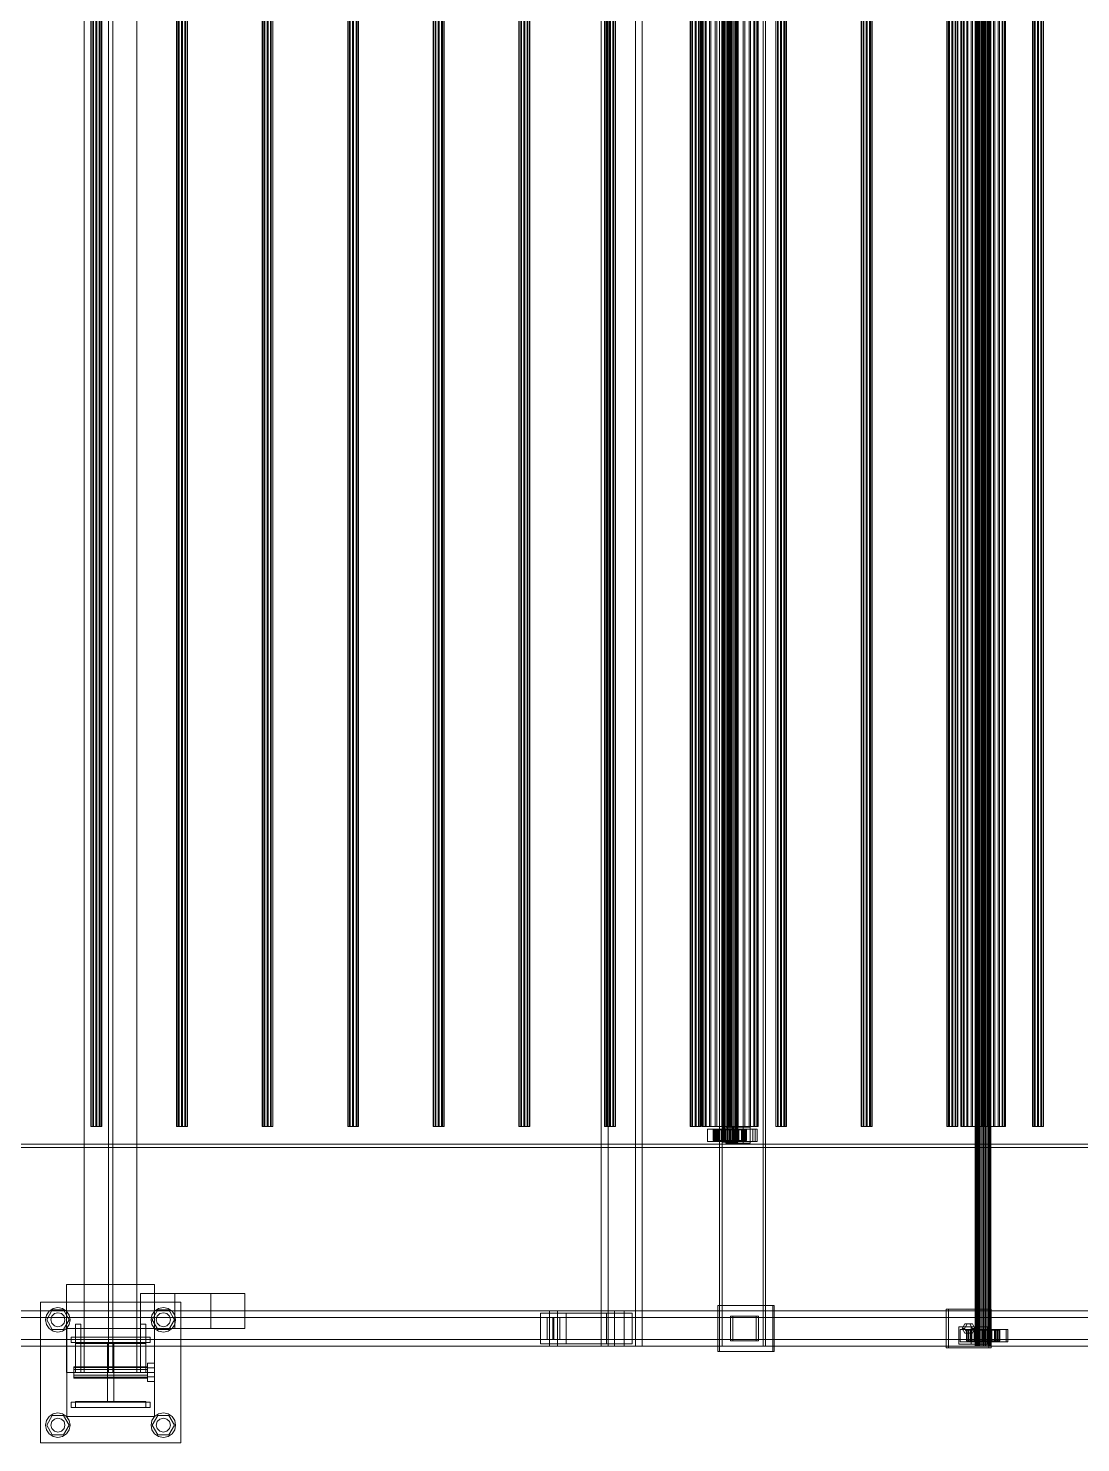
# Model space of a CAD drawing. Header units: millimetres. Extents: x -1970 to 59977, y -50268 to 6837.
# Drawn here: x 32697 to 33896, y -19610 to -18000 of the extents above; entities that cross this region are included whole.
import ezdxf

# ---------------------------------------------------------------- set-up
doc = ezdxf.new("R2010")
doc.units = ezdxf.units.MM
doc.layers.add('superior_C03', color=7, linetype='Continuous', lineweight=0)

msp = doc.modelspace()

# ---------------------------------------------------------------- linework, layer by layer
at = {"layer": 'superior_C03'}
for p, q in [((32761.214, -16470), (32761.214, -19530)), ((32788.714, -16470), (32788.714, -19530)), ((32793.714, -19530), (32793.714, -16470)), ((32821.214, -19530), (32821.214, -16470)), ((33349.662, -16500), (33349.662, -19500)), ((33357.522, -19500), (33357.522, -16500)), ((33388.64, -19500), (33388.64, -16500)), ((33396.5, -16500), (33396.5, -19500)), ((33484.533, -16500), (33484.533, -19500)), ((33487.228, -19500), (33487.228, -16500)), ((33534.036, -19500), (33534.036, -16500)), ((33536.731, -16500), (33536.731, -19500)), ((33775.435, -19500), (33775.435, -16500)), ((33775.659, -19500), (33775.659, -16500)), ((33775.823, -19500), (33775.823, -16500)), ((33776.481, -19500), (33776.481, -16500)), ((33776.798, -19500), (33776.798, -16500)), ((33777.845, -19500), (33777.845, -16500)), ((33778.294, -19500), (33778.294, -16500)), ((33779.657, -19500), (33779.657, -16500)), ((33780.207, -19500), (33780.207, -16500)), ((33781.794, -19500), (33781.794, -16500)), ((33782.408, -19500), (33782.408, -16500)), ((33784.111, -19500), (33784.111, -16500)), ((33784.747, -19500), (33784.747, -16500)), ((33786.45, -19500), (33786.45, -16500)), ((33787.064, -19500), (33787.064, -16500)), ((33788.651, -19500), (33788.651, -16500)), ((33789.201, -19500), (33789.201, -16500)), ((33790.565, -19500), (33790.565, -16500)), ((33791.014, -19500), (33791.014, -16500)), ((33792.06, -19500), (33792.06, -16500)), ((33792.377, -19500), (33792.377, -16500)), ((33793.035, -19500), (33793.035, -16500)), ((33793.199, -16500), (33793.199, -19500)), ((33793.423, -19500), (33793.423, -16500)), ((33487.265, -19268), (33487.265, -16732)), ((33487.489, -19268), (33487.489, -16732)), ((33487.653, -19268), (33487.653, -16732)), ((33488.311, -19268), (33488.311, -16732)), ((33488.628, -19268), (33488.628, -16732)), ((33489.674, -19268), (33489.674, -16732)), ((33490.124, -19268), (33490.124, -16732)), ((33491.487, -19268), (33491.487, -16732)), ((33492.037, -19268), (33492.037, -16732)), ((33493.624, -19268), (33493.624, -16732)), ((33494.238, -19268), (33494.238, -16732)), ((33495.941, -19268), (33495.941, -16732)), ((33496.577, -19268), (33496.577, -16732)), ((33498.28, -19268), (33498.28, -16732)), ((33498.894, -19268), (33498.894, -16732)), ((33500.481, -19268), (33500.481, -16732)), ((33501.031, -19268), (33501.031, -16732)), ((33502.394, -19268), (33502.394, -16732)), ((33502.844, -19268), (33502.844, -16732)), ((33503.89, -19268), (33503.89, -16732)), ((33504.207, -19268), (33504.207, -16732)), ((33504.865, -19268), (33504.865, -16732)), ((33505.029, -16732), (33505.029, -19268)), ((33505.253, -19268), (33505.253, -16732)), ((32768.758, -16750), (32768.758, -19250)), ((32769.102, -16750), (32769.102, -19250)), ((32770.778, -16750), (32770.778, -19250)), ((32771.677, -16750), (32771.677, -19250)), ((32774.39, -16750), (32774.39, -19250)), ((32775.502, -16750), (32775.502, -19250)), ((32778.214, -16750), (32778.214, -19250)), ((32779.114, -16750), (32779.114, -19250)), ((32780.79, -16750), (32780.79, -19250)), ((32781.134, -19250), (32781.134, -16750)), ((32866.204, -16750), (32866.204, -19250)), ((32866.547, -16750), (32866.547, -19250)), ((32868.224, -16750), (32868.224, -19250)), ((32869.123, -16750), (32869.123, -19250)), ((32871.836, -16750), (32871.836, -19250)), ((32872.947, -16750), (32872.947, -19250)), ((32875.66, -16750), (32875.66, -19250)), ((32876.559, -16750), (32876.559, -19250)), ((32878.236, -16750), (32878.236, -19250)), ((32878.579, -19250), (32878.579, -16750)), ((32963.649, -16750), (32963.649, -19250)), ((32963.993, -16750), (32963.993, -19250)), ((32965.669, -16750), (32965.669, -19250)), ((32966.569, -16750), (32966.569, -19250)), ((32969.281, -16750), (32969.281, -19250)), ((32970.393, -16750), (32970.393, -19250)), ((32973.105, -16750), (32973.105, -19250)), ((32974.005, -16750), (32974.005, -19250)), ((32975.681, -16750), (32975.681, -19250)), ((32976.025, -19250), (32976.025, -16750)), ((33061.095, -16750), (33061.095, -19250)), ((33061.438, -16750), (33061.438, -19250)), ((33063.115, -16750), (33063.115, -19250)), ((33064.014, -16750), (33064.014, -19250)), ((33066.727, -16750), (33066.727, -19250)), ((33067.839, -16750), (33067.839, -19250)), ((33070.551, -16750), (33070.551, -19250)), ((33071.451, -16750), (33071.451, -19250)), ((33073.127, -16750), (33073.127, -19250)), ((33073.471, -19250), (33073.471, -16750)), ((33158.541, -16750), (33158.541, -19250)), ((33158.884, -16750), (33158.884, -19250)), ((33160.561, -16750), (33160.561, -19250)), ((33161.46, -16750), (33161.46, -19250)), ((33164.173, -16750), (33164.173, -19250)), ((33165.284, -16750), (33165.284, -19250)), ((33167.997, -16750), (33167.997, -19250)), ((33168.896, -16750), (33168.896, -19250)), ((33170.573, -16750), (33170.573, -19250)), ((33170.916, -19250), (33170.916, -16750)), ((33255.986, -16750), (33255.986, -19250)), ((33256.33, -16750), (33256.33, -19250)), ((33258.006, -16750), (33258.006, -19250)), ((33258.906, -16750), (33258.906, -19250)), ((33261.618, -16750), (33261.618, -19250)), ((33262.73, -16750), (33262.73, -19250)), ((33265.442, -16750), (33265.442, -19250)), ((33266.342, -16750), (33266.342, -19250)), ((33268.018, -16750), (33268.018, -19250)), ((33268.362, -19250), (33268.362, -16750)), ((33353.432, -16750), (33353.432, -19250)), ((33353.775, -16750), (33353.775, -19250)), ((33355.452, -16750), (33355.452, -19250)), ((33356.351, -16750), (33356.351, -19250)), ((33359.064, -16750), (33359.064, -19250)), ((33360.176, -16750), (33360.176, -19250)), ((33362.888, -16750), (33362.888, -19250)), ((33363.788, -16750), (33363.788, -19250)), ((33365.464, -16750), (33365.464, -19250)), ((33365.807, -19250), (33365.807, -16750)), ((33450.878, -16750), (33450.878, -19250)), ((33451.221, -16750), (33451.221, -19250)), ((33452.898, -16750), (33452.898, -19250)), ((33453.797, -16750), (33453.797, -19250)), ((33456.509, -16750), (33456.509, -19250)), ((33457.621, -16750), (33457.621, -19250)), ((33460.334, -16750), (33460.334, -19250)), ((33461.233, -16750), (33461.233, -19250)), ((33462.91, -16750), (33462.91, -19250)), ((33463.253, -19250), (33463.253, -16750)), ((33464.279, -19250), (33464.279, -16750)), ((33465.076, -19250), (33465.076, -16750)), ((33465.661, -19250), (33465.661, -16750)), ((33467.999, -19250), (33467.999, -16750)), ((33469.128, -19250), (33469.128, -16750)), ((33472.847, -19250), (33472.847, -16750)), ((33474.444, -19250), (33474.444, -16750)), ((33479.291, -19250), (33479.291, -16750)), ((33481.247, -19250), (33481.247, -16750)), ((33486.891, -19250), (33486.891, -16750)), ((33489.073, -19250), (33489.073, -16750)), ((33495.13, -19250), (33495.13, -16750)), ((33497.388, -19250), (33497.388, -16750)), ((33503.445, -19250), (33503.445, -16750)), ((33505.627, -19250), (33505.627, -16750)), ((33511.271, -19250), (33511.271, -16750)), ((33513.227, -19250), (33513.227, -16750)), ((33518.074, -19250), (33518.074, -16750)), ((33519.671, -19250), (33519.671, -16750)), ((33523.39, -19250), (33523.39, -16750)), ((33524.519, -19250), (33524.519, -16750)), ((33526.857, -19250), (33526.857, -16750)), ((33527.442, -16750), (33527.442, -19250)), ((33528.239, -19250), (33528.239, -16750)), ((33548.323, -16750), (33548.323, -19250)), ((33548.667, -16750), (33548.667, -19250)), ((33550.343, -16750), (33550.343, -19250)), ((33551.243, -16750), (33551.243, -19250)), ((33553.955, -16750), (33553.955, -19250)), ((33555.067, -16750), (33555.067, -19250)), ((33557.779, -16750), (33557.779, -19250)), ((33558.679, -16750), (33558.679, -19250)), ((33560.355, -16750), (33560.355, -19250)), ((33560.699, -19250), (33560.699, -16750)), ((33645.769, -16750), (33645.769, -19250)), ((33646.112, -16750), (33646.112, -19250)), ((33647.789, -16750), (33647.789, -19250)), ((33648.688, -16750), (33648.688, -19250)), ((33651.401, -16750), (33651.401, -19250)), ((33652.513, -16750), (33652.513, -19250)), ((33655.225, -16750), (33655.225, -19250)), ((33656.124, -16750), (33656.124, -19250)), ((33657.801, -16750), (33657.801, -19250)), ((33658.144, -19250), (33658.144, -16750)), ((33743.214, -16750), (33743.214, -19250)), ((33743.558, -16750), (33743.558, -19250)), ((33745.234, -16750), (33745.234, -19250)), ((33746.134, -16750), (33746.134, -19250)), ((33748.846, -16750), (33748.846, -19250)), ((33749.958, -16750), (33749.958, -19250)), ((33752.671, -16750), (33752.671, -19250)), ((33753.57, -16750), (33753.57, -19250)), ((33755.247, -16750), (33755.247, -19250)), ((33755.59, -19250), (33755.59, -16750)), ((33759.045, -19250), (33759.045, -16750)), ((33759.678, -19250), (33759.678, -16750)), ((33760.142, -19250), (33760.142, -16750)), ((33761.998, -19250), (33761.998, -16750)), ((33762.894, -19250), (33762.894, -16750)), ((33765.846, -19250), (33765.846, -16750)), ((33767.113, -19250), (33767.113, -16750)), ((33770.961, -19250), (33770.961, -16750)), ((33772.513, -19250), (33772.513, -16750)), ((33776.993, -19250), (33776.993, -16750)), ((33778.725, -19250), (33778.725, -16750)), ((33783.533, -19250), (33783.533, -16750)), ((33785.325, -19250), (33785.325, -16750)), ((33790.133, -19250), (33790.133, -16750)), ((33791.865, -19250), (33791.865, -16750)), ((33796.345, -19250), (33796.345, -16750)), ((33797.897, -19250), (33797.897, -16750)), ((33801.745, -19250), (33801.745, -16750)), ((33803.012, -19250), (33803.012, -16750)), ((33805.964, -19250), (33805.964, -16750)), ((33806.861, -19250), (33806.861, -16750)), ((33808.716, -19250), (33808.716, -16750)), ((33809.18, -16750), (33809.18, -19250)), ((33809.813, -19250), (33809.813, -16750)), ((33840.66, -16750), (33840.66, -19250)), ((33841.004, -16750), (33841.004, -19250)), ((33842.68, -16750), (33842.68, -19250)), ((33843.58, -16750), (33843.58, -19250)), ((33846.292, -16750), (33846.292, -19250)), ((33847.404, -16750), (33847.404, -19250)), ((33850.116, -16750), (33850.116, -19250)), ((33851.016, -16750), (33851.016, -19250)), ((33852.692, -16750), (33852.692, -19250)), ((33853.036, -19250), (33853.036, -16750)), ((32769.102, -19250), (32768.758, -19250)), ((32768.758, -19250), (32770.778, -19250)), ((32771.677, -19250), (32769.102, -19250)), ((32770.778, -19250), (32774.39, -19250)), ((32775.502, -19250), (32771.677, -19250)), ((32774.39, -19250), (32778.214, -19250)), ((32779.114, -19250), (32775.502, -19250)), ((32778.214, -19250), (32780.79, -19250)), ((32781.134, -19250), (32779.114, -19250)), ((32780.79, -19250), (32781.134, -19250)), ((32866.547, -19250), (32866.204, -19250)), ((32866.204, -19250), (32868.224, -19250)), ((32869.123, -19250), (32866.547, -19250)), ((32868.224, -19250), (32871.836, -19250)), ((32872.947, -19250), (32869.123, -19250)), ((32871.836, -19250), (32875.66, -19250)), ((32876.559, -19250), (32872.947, -19250)), ((32875.66, -19250), (32878.236, -19250)), ((32878.579, -19250), (32876.559, -19250)), ((32878.236, -19250), (32878.579, -19250)), ((32963.993, -19250), (32963.649, -19250)), ((32963.649, -19250), (32965.669, -19250)), ((32966.569, -19250), (32963.993, -19250)), ((32965.669, -19250), (32969.281, -19250)), ((32970.393, -19250), (32966.569, -19250)), ((32969.281, -19250), (32973.105, -19250)), ((32974.005, -19250), (32970.393, -19250)), ((32973.105, -19250), (32975.681, -19250)), ((32976.025, -19250), (32974.005, -19250)), ((32975.681, -19250), (32976.025, -19250)), ((33061.438, -19250), (33061.095, -19250)), ((33061.095, -19250), (33063.115, -19250)), ((33064.014, -19250), (33061.438, -19250)), ((33063.115, -19250), (33066.727, -19250)), ((33067.839, -19250), (33064.014, -19250)), ((33066.727, -19250), (33070.551, -19250)), ((33071.451, -19250), (33067.839, -19250)), ((33070.551, -19250), (33073.127, -19250)), ((33073.471, -19250), (33071.451, -19250)), ((33073.127, -19250), (33073.471, -19250)), ((33158.884, -19250), (33158.541, -19250)), ((33158.541, -19250), (33160.561, -19250)), ((33161.46, -19250), (33158.884, -19250)), ((33160.561, -19250), (33164.173, -19250)), ((33165.284, -19250), (33161.46, -19250)), ((33164.173, -19250), (33167.997, -19250)), ((33168.896, -19250), (33165.284, -19250)), ((33167.997, -19250), (33170.573, -19250)), ((33170.916, -19250), (33168.896, -19250)), ((33170.573, -19250), (33170.916, -19250)), ((33256.33, -19250), (33255.986, -19250)), ((33255.986, -19250), (33258.006, -19250)), ((33258.906, -19250), (33256.33, -19250)), ((33258.006, -19250), (33261.618, -19250)), ((33262.73, -19250), (33258.906, -19250)), ((33261.618, -19250), (33265.442, -19250)), ((33266.342, -19250), (33262.73, -19250)), ((33265.442, -19250), (33268.018, -19250)), ((33268.362, -19250), (33266.342, -19250)), ((33268.018, -19250), (33268.362, -19250)), ((33353.775, -19250), (33353.432, -19250)), ((33353.432, -19250), (33355.452, -19250)), ((33356.351, -19250), (33353.775, -19250)), ((33355.452, -19250), (33359.064, -19250)), ((33360.176, -19250), (33356.351, -19250)), ((33359.064, -19250), (33362.888, -19250)), ((33363.788, -19250), (33360.176, -19250)), ((33362.888, -19250), (33365.464, -19250)), ((33365.807, -19250), (33363.788, -19250)), ((33365.464, -19250), (33365.807, -19250)), ((33451.221, -19250), (33450.878, -19250)), ((33450.878, -19250), (33452.898, -19250)), ((33453.797, -19250), (33451.221, -19250)), ((33452.898, -19250), (33456.509, -19250)), ((33457.621, -19250), (33453.797, -19250)), ((33456.509, -19250), (33460.334, -19250)), ((33461.233, -19250), (33457.621, -19250)), ((33460.334, -19250), (33462.91, -19250)), ((33463.253, -19250), (33461.233, -19250)), ((33462.91, -19250), (33463.253, -19250)), ((33465.076, -19250), (33464.279, -19250)), ((33464.279, -19250), (33465.661, -19250)), ((33467.999, -19250), (33465.076, -19250)), ((33465.661, -19250), (33469.128, -19250)), ((33472.847, -19250), (33467.999, -19250)), ((33469.128, -19250), (33474.444, -19250)), ((33480.375, -19253), (33470.63, -19253)), ((33470.63, -19253), (33470.63, -19267)), ((33481.41, -19253), (33470.63, -19253)), ((33479.291, -19250), (33472.847, -19250)), ((33474.444, -19250), (33481.247, -19250)), ((33478.091, -19254), (33477.271, -19254)), ((33477.271, -19254), (33487.265, -19254)), ((33477.271, -19266), (33477.271, -19254)), ((33477.271, -19254), (33477.744, -19254)), ((33477.744, -19254), (33487.489, -19254)), ((33477.744, -19266), (33477.744, -19254)), ((33477.744, -19254), (33479.48, -19254)), ((33524.811, -19253), (33478.037, -19253)), ((33478.037, -19253), (33478.037, -19267)), ((33480.283, -19253), (33478.037, -19253)), ((33480.15, -19254), (33478.091, -19254)), ((33478.091, -19254), (33487.653, -19254)), ((33478.091, -19266), (33478.091, -19254)), ((33486.891, -19250), (33479.291, -19250)), ((33479.48, -19254), (33488.311, -19254)), ((33479.48, -19266), (33479.48, -19254)), ((33479.48, -19254), (33482.358, -19254)), ((33483.306, -19254), (33480.15, -19254)), ((33480.15, -19254), (33488.628, -19254)), ((33480.15, -19266), (33480.15, -19254)), ((33480.283, -19267), (33480.283, -19253)), ((33480.283, -19253), (33527.057, -19253)), ((33480.375, -19267), (33480.375, -19253)), ((33480.375, -19253), (33491.154, -19253)), ((33481.247, -19250), (33489.073, -19250)), ((33481.41, -19267), (33481.41, -19253)), ((33481.41, -19253), (33491.154, -19253)), ((33482.358, -19254), (33489.674, -19254)), ((33482.358, -19266), (33482.358, -19254)), ((33482.358, -19254), (33486.184, -19254)), ((33487.345, -19254), (33483.306, -19254)), ((33483.306, -19254), (33490.124, -19254)), ((33483.306, -19266), (33483.306, -19254)), ((33486.184, -19254), (33491.487, -19254)), ((33486.184, -19266), (33486.184, -19254)), ((33486.184, -19254), (33490.697, -19254)), ((33495.13, -19250), (33486.891, -19250)), ((33487.265, -19254), (33487.653, -19254)), ((33487.265, -19254), (33487.265, -19266)), ((33487.489, -19254), (33487.265, -19254)), ((33491.992, -19254), (33487.345, -19254)), ((33487.345, -19254), (33492.037, -19254)), ((33487.345, -19266), (33487.345, -19254)), ((33487.489, -19254), (33487.489, -19266)), ((33488.311, -19254), (33487.489, -19254)), ((33487.653, -19254), (33488.628, -19254)), ((33487.653, -19254), (33487.653, -19266)), ((33488.311, -19254), (33488.311, -19266)), ((33489.674, -19254), (33488.311, -19254)), ((33488.628, -19254), (33490.124, -19254)), ((33488.628, -19254), (33488.628, -19266)), ((33489.073, -19250), (33497.388, -19250)), ((33489.674, -19254), (33489.674, -19266)), ((33491.487, -19254), (33489.674, -19254)), ((33490.124, -19254), (33492.037, -19254)), ((33490.124, -19254), (33490.124, -19266)), ((33490.697, -19254), (33493.624, -19254)), ((33490.697, -19266), (33490.697, -19254)), ((33490.697, -19254), (33495.589, -19254)), ((33491.154, -19253), (33491.154, -19267)), ((33491.487, -19254), (33491.487, -19266)), ((33493.624, -19254), (33491.487, -19254)), ((33511.169, -19251), (33491.68, -19251)), ((33491.68, -19251), (33491.68, -19269)), ((33499.764, -19251), (33491.68, -19251)), ((33496.929, -19254), (33491.992, -19254)), ((33491.992, -19254), (33494.238, -19254)), ((33491.992, -19266), (33491.992, -19254)), ((33492.037, -19254), (33494.238, -19254)), ((33492.037, -19254), (33492.037, -19266)), ((33493.624, -19254), (33493.624, -19266)), ((33495.941, -19254), (33493.624, -19254)), ((33494.238, -19254), (33496.577, -19254)), ((33494.238, -19254), (33494.238, -19266)), ((33503.445, -19250), (33495.13, -19250)), ((33495.589, -19254), (33495.941, -19254)), ((33495.589, -19266), (33495.589, -19254)), ((33495.589, -19254), (33500.526, -19254)), ((33495.941, -19254), (33495.941, -19266)), ((33498.28, -19254), (33495.941, -19254)), ((33496.929, -19254), (33496.577, -19254)), ((33496.577, -19254), (33498.894, -19254)), ((33496.577, -19254), (33496.577, -19266)), ((33501.821, -19254), (33496.929, -19254)), ((33496.929, -19266), (33496.929, -19254)), ((33497.388, -19250), (33505.627, -19250)), ((33500.526, -19254), (33498.28, -19254)), ((33498.28, -19254), (33498.28, -19266)), ((33500.481, -19254), (33498.28, -19254)), ((33501.821, -19254), (33498.894, -19254)), ((33498.894, -19254), (33501.031, -19254)), ((33498.894, -19254), (33498.894, -19266)), ((33499.764, -19269), (33499.764, -19251)), ((33499.764, -19251), (33519.254, -19251)), ((33505.172, -19254), (33500.481, -19254)), ((33500.481, -19254), (33500.481, -19266)), ((33502.394, -19254), (33500.481, -19254)), ((33500.526, -19266), (33500.526, -19254)), ((33500.526, -19254), (33505.172, -19254)), ((33506.334, -19254), (33501.031, -19254)), ((33501.031, -19254), (33502.844, -19254)), ((33501.031, -19254), (33501.031, -19266)), ((33511.557, -19253), (33501.813, -19253)), ((33501.813, -19253), (33501.813, -19267)), ((33512.592, -19253), (33501.813, -19253)), ((33506.334, -19254), (33501.821, -19254)), ((33501.821, -19266), (33501.821, -19254)), ((33509.212, -19254), (33502.394, -19254)), ((33502.394, -19254), (33502.394, -19266)), ((33503.89, -19254), (33502.394, -19254)), ((33510.16, -19254), (33502.844, -19254)), ((33502.844, -19254), (33504.207, -19254)), ((33502.844, -19254), (33502.844, -19266)), ((33511.271, -19250), (33503.445, -19250)), ((33512.368, -19254), (33503.89, -19254)), ((33503.89, -19254), (33503.89, -19266)), ((33504.865, -19254), (33503.89, -19254)), ((33513.038, -19254), (33504.207, -19254)), ((33504.207, -19254), (33505.029, -19254)), ((33504.207, -19254), (33504.207, -19266)), ((33514.427, -19254), (33504.865, -19254)), ((33504.865, -19254), (33504.865, -19266)), ((33505.253, -19254), (33504.865, -19254)), ((33505.029, -19254), (33514.774, -19254)), ((33505.029, -19266), (33505.029, -19254)), ((33505.029, -19254), (33505.253, -19254)), ((33505.172, -19266), (33505.172, -19254)), ((33505.172, -19254), (33509.212, -19254)), ((33515.247, -19254), (33505.253, -19254)), ((33505.253, -19254), (33505.253, -19266)), ((33505.627, -19250), (33513.227, -19250)), ((33510.16, -19254), (33506.334, -19254)), ((33506.334, -19266), (33506.334, -19254)), ((33509.212, -19266), (33509.212, -19254)), ((33509.212, -19254), (33512.368, -19254)), ((33513.038, -19254), (33510.16, -19254)), ((33510.16, -19266), (33510.16, -19254)), ((33511.169, -19269), (33511.169, -19251)), ((33511.169, -19251), (33519.254, -19251)), ((33518.074, -19250), (33511.271, -19250)), ((33511.557, -19267), (33511.557, -19253)), ((33511.557, -19253), (33522.337, -19253)), ((33512.368, -19266), (33512.368, -19254)), ((33512.368, -19254), (33514.427, -19254)), ((33512.592, -19267), (33512.592, -19253)), ((33512.592, -19253), (33522.337, -19253)), ((33514.774, -19254), (33513.038, -19254)), ((33513.038, -19266), (33513.038, -19254)), ((33513.227, -19250), (33519.671, -19250)), ((33514.427, -19266), (33514.427, -19254)), ((33514.427, -19254), (33515.247, -19254)), ((33514.774, -19254), (33514.774, -19266)), ((33515.247, -19254), (33514.774, -19254)), ((33515.247, -19266), (33515.247, -19254)), ((33523.39, -19250), (33518.074, -19250)), ((33519.254, -19251), (33519.254, -19269)), ((33519.671, -19250), (33524.519, -19250)), ((33522.337, -19253), (33522.337, -19267)), ((33526.857, -19250), (33523.39, -19250)), ((33524.519, -19250), (33527.442, -19250)), ((33524.811, -19267), (33524.811, -19253)), ((33524.811, -19253), (33527.057, -19253)), ((33528.239, -19250), (33526.857, -19250)), ((33527.057, -19253), (33527.057, -19267)), ((33527.442, -19250), (33528.239, -19250)), ((33548.667, -19250), (33548.323, -19250)), ((33548.323, -19250), (33550.343, -19250)), ((33551.243, -19250), (33548.667, -19250)), ((33550.343, -19250), (33553.955, -19250)), ((33555.067, -19250), (33551.243, -19250)), ((33553.955, -19250), (33557.779, -19250)), ((33558.679, -19250), (33555.067, -19250)), ((33557.779, -19250), (33560.355, -19250)), ((33560.699, -19250), (33558.679, -19250)), ((33560.355, -19250), (33560.699, -19250)), ((33646.112, -19250), (33645.769, -19250)), ((33645.769, -19250), (33647.789, -19250)), ((33648.688, -19250), (33646.112, -19250)), ((33647.789, -19250), (33651.401, -19250)), ((33652.513, -19250), (33648.688, -19250)), ((33651.401, -19250), (33655.225, -19250)), ((33656.124, -19250), (33652.513, -19250)), ((33655.225, -19250), (33657.801, -19250)), ((33658.144, -19250), (33656.124, -19250)), ((33657.801, -19250), (33658.144, -19250)), ((33743.558, -19250), (33743.214, -19250)), ((33743.214, -19250), (33745.234, -19250)), ((33746.134, -19250), (33743.558, -19250)), ((33745.234, -19250), (33748.846, -19250)), ((33749.958, -19250), (33746.134, -19250)), ((33748.846, -19250), (33752.671, -19250)), ((33753.57, -19250), (33749.958, -19250)), ((33752.671, -19250), (33755.247, -19250)), ((33755.59, -19250), (33753.57, -19250)), ((33755.247, -19250), (33755.59, -19250)), ((33759.678, -19250), (33759.045, -19250)), ((33759.045, -19250), (33760.142, -19250)), ((33761.998, -19250), (33759.678, -19250)), ((33760.142, -19250), (33762.894, -19250)), ((33765.846, -19250), (33761.998, -19250)), ((33762.894, -19250), (33767.113, -19250)), ((33770.961, -19250), (33765.846, -19250)), ((33767.113, -19250), (33772.513, -19250)), ((33776.993, -19250), (33770.961, -19250)), ((33772.513, -19250), (33778.725, -19250)), ((33783.533, -19250), (33776.993, -19250)), ((33778.725, -19250), (33785.325, -19250)), ((33790.133, -19250), (33783.533, -19250)), ((33785.325, -19250), (33791.865, -19250)), ((33796.345, -19250), (33790.133, -19250)), ((33791.865, -19250), (33797.897, -19250)), ((33801.745, -19250), (33796.345, -19250)), ((33797.897, -19250), (33803.012, -19250)), ((33805.964, -19250), (33801.745, -19250)), ((33803.012, -19250), (33806.861, -19250)), ((33808.716, -19250), (33805.964, -19250)), ((33806.861, -19250), (33809.18, -19250)), ((33809.813, -19250), (33808.716, -19250)), ((33809.18, -19250), (33809.813, -19250)), ((33841.004, -19250), (33840.66, -19250)), ((33840.66, -19250), (33842.68, -19250)), ((33843.58, -19250), (33841.004, -19250)), ((33842.68, -19250), (33846.292, -19250)), ((33847.404, -19250), (33843.58, -19250)), ((33846.292, -19250), (33850.116, -19250)), ((33851.016, -19250), (33847.404, -19250)), ((33850.116, -19250), (33852.692, -19250)), ((33853.036, -19250), (33851.016, -19250)), ((33852.692, -19250), (33853.036, -19250)), ((38691.362, -19270), (27582.557, -19270)), ((27583.456, -19270), (38692.26, -19270)), ((27611.752, -19270), (38720.557, -19270)), ((33470.63, -19267), (33480.375, -19267)), ((33470.63, -19267), (33481.41, -19267)), ((33487.265, -19266), (33477.271, -19266)), ((33477.271, -19266), (33478.091, -19266)), ((33477.744, -19266), (33477.271, -19266)), ((33487.489, -19266), (33477.744, -19266)), ((33479.48, -19266), (33477.744, -19266)), ((33478.037, -19267), (33524.811, -19267)), ((33478.037, -19267), (33480.283, -19267)), ((33487.653, -19266), (33478.091, -19266)), ((33478.091, -19266), (33480.15, -19266)), ((33488.311, -19266), (33479.48, -19266)), ((33482.358, -19266), (33479.48, -19266)), ((33488.628, -19266), (33480.15, -19266)), ((33480.15, -19266), (33483.306, -19266)), ((33527.057, -19267), (33480.283, -19267)), ((33491.154, -19267), (33480.375, -19267)), ((33491.154, -19267), (33481.41, -19267)), ((33489.674, -19266), (33482.358, -19266)), ((33486.184, -19266), (33482.358, -19266)), ((33490.124, -19266), (33483.306, -19266)), ((33483.306, -19266), (33487.345, -19266)), ((33491.487, -19266), (33486.184, -19266)), ((33490.697, -19266), (33486.184, -19266)), ((33487.653, -19266), (33487.265, -19266)), ((33487.265, -19266), (33487.489, -19266)), ((33487.489, -19268), (33487.265, -19268)), ((33487.265, -19268), (33487.653, -19268)), ((33492.037, -19266), (33487.345, -19266)), ((33487.345, -19266), (33491.992, -19266)), ((33487.489, -19266), (33488.311, -19266)), ((33488.311, -19268), (33487.489, -19268)), ((33488.628, -19266), (33487.653, -19266)), ((33487.653, -19268), (33488.628, -19268)), ((33488.311, -19266), (33489.674, -19266)), ((33489.674, -19268), (33488.311, -19268)), ((33490.124, -19266), (33488.628, -19266)), ((33488.628, -19268), (33490.124, -19268)), ((33489.674, -19266), (33491.487, -19266)), ((33491.487, -19268), (33489.674, -19268)), ((33492.037, -19266), (33490.124, -19266)), ((33490.124, -19268), (33492.037, -19268)), ((33493.624, -19266), (33490.697, -19266)), ((33495.589, -19266), (33490.697, -19266)), ((33491.487, -19266), (33493.624, -19266)), ((33493.624, -19268), (33491.487, -19268)), ((33491.68, -19269), (33511.169, -19269)), ((33499.764, -19269), (33491.68, -19269)), ((33494.238, -19266), (33491.992, -19266)), ((33491.992, -19266), (33496.929, -19266)), ((33494.238, -19266), (33492.037, -19266)), ((33492.037, -19268), (33494.238, -19268)), ((33493.624, -19266), (33495.941, -19266)), ((33495.941, -19268), (33493.624, -19268)), ((33496.577, -19266), (33494.238, -19266)), ((33494.238, -19268), (33496.577, -19268)), ((33495.941, -19266), (33495.589, -19266)), ((33500.526, -19266), (33495.589, -19266)), ((33495.941, -19266), (33498.28, -19266)), ((33498.28, -19268), (33495.941, -19268)), ((33498.894, -19266), (33496.577, -19266)), ((33496.577, -19266), (33496.929, -19266)), ((33496.577, -19268), (33498.894, -19268)), ((33496.929, -19266), (33501.821, -19266)), ((33498.28, -19266), (33500.526, -19266)), ((33498.28, -19266), (33500.481, -19266)), ((33500.481, -19268), (33498.28, -19268)), ((33501.031, -19266), (33498.894, -19266)), ((33498.894, -19266), (33501.821, -19266)), ((33498.894, -19268), (33501.031, -19268)), ((33519.254, -19269), (33499.764, -19269)), ((33500.481, -19266), (33505.172, -19266)), ((33500.481, -19266), (33502.394, -19266)), ((33502.394, -19268), (33500.481, -19268)), ((33505.172, -19266), (33500.526, -19266)), ((33502.844, -19266), (33501.031, -19266)), ((33501.031, -19266), (33506.334, -19266)), ((33501.031, -19268), (33502.844, -19268)), ((33501.813, -19267), (33511.557, -19267)), ((33501.813, -19267), (33512.592, -19267)), ((33501.821, -19266), (33506.334, -19266)), ((33502.394, -19266), (33509.212, -19266)), ((33502.394, -19266), (33503.89, -19266)), ((33503.89, -19268), (33502.394, -19268)), ((33504.207, -19266), (33502.844, -19266)), ((33502.844, -19266), (33510.16, -19266)), ((33502.844, -19268), (33504.207, -19268)), ((33503.89, -19266), (33512.368, -19266)), ((33503.89, -19266), (33504.865, -19266)), ((33504.865, -19268), (33503.89, -19268)), ((33505.029, -19266), (33504.207, -19266)), ((33504.207, -19266), (33513.038, -19266)), ((33504.207, -19268), (33505.029, -19268)), ((33504.865, -19266), (33514.427, -19266)), ((33504.865, -19266), (33505.253, -19266)), ((33505.253, -19268), (33504.865, -19268)), ((33514.774, -19266), (33505.029, -19266)), ((33505.253, -19266), (33505.029, -19266)), ((33505.029, -19268), (33505.253, -19268)), ((33509.212, -19266), (33505.172, -19266)), ((33505.253, -19266), (33515.247, -19266)), ((33506.334, -19266), (33510.16, -19266)), ((33512.368, -19266), (33509.212, -19266)), ((33510.16, -19266), (33513.038, -19266)), ((33519.254, -19269), (33511.169, -19269)), ((33522.337, -19267), (33511.557, -19267)), ((33514.427, -19266), (33512.368, -19266)), ((33522.337, -19267), (33512.592, -19267)), ((33513.038, -19266), (33514.774, -19266)), ((33515.247, -19266), (33514.427, -19266)), ((33514.774, -19266), (33515.247, -19266)), ((33527.057, -19267), (33524.811, -19267)), ((27582.557, -19274), (38691.362, -19274)), ((38720.557, -19274), (27611.752, -19274)), ((32740.99, -19530), (32740.99, -19430)), ((32740.99, -19430), (32840.99, -19430)), ((32840.99, -19430), (32840.99, -19530)), ((32864.112, -19440), (32825.133, -19440)), ((32825.133, -19440), (32825.133, -19480)), ((32905.083, -19440), (32825.133, -19440)), ((32864.112, -19480), (32864.112, -19440)), ((32864.112, -19440), (32944.061, -19440)), ((32905.083, -19480), (32905.083, -19440)), ((32905.083, -19440), (32944.061, -19440)), ((32944.061, -19440), (32944.061, -19480)), ((33290.774, -19460), (32121.426, -19460)), ((32130.409, -19460), (33299.757, -19460)), ((33364.659, -19460), (32195.312, -19460)), ((32206.54, -19460), (33375.888, -19460)), ((32711.214, -19610), (32711.214, -19450)), ((32711.214, -19450), (32871.214, -19450)), ((32717.214, -19470), (32718.28, -19464.642)), ((32718.28, -19464.642), (32721.315, -19460.101)), ((32718.414, -19470), (32724.814, -19458.915)), ((32721.315, -19460.101), (32725.857, -19457.066)), ((32724.286, -19466), (32727.214, -19463.072)), ((32724.814, -19458.915), (32737.614, -19458.915)), ((32725.857, -19457.066), (32731.214, -19456)), ((32727.214, -19463.072), (32731.214, -19462)), ((32731.214, -19456), (32736.572, -19457.066)), ((32731.214, -19462), (32735.214, -19463.072)), ((32735.214, -19463.072), (32738.143, -19466)), ((32736.572, -19457.066), (32741.114, -19460.101)), ((32737.614, -19458.915), (32744.014, -19470)), ((32741.114, -19460.101), (32744.149, -19464.642)), ((32744.149, -19464.642), (32745.214, -19470)), ((32837.214, -19470), (32838.28, -19464.642)), ((32838.28, -19464.642), (32841.315, -19460.101)), ((32838.414, -19470), (32844.814, -19458.915)), ((32841.315, -19460.101), (32845.857, -19457.066)), ((32844.286, -19466), (32847.214, -19463.072)), ((32844.814, -19458.915), (32857.614, -19458.915)), ((32845.857, -19457.066), (32851.214, -19456)), ((32847.214, -19463.072), (32851.214, -19462)), ((32851.214, -19456), (32856.572, -19457.066)), ((32851.214, -19462), (32855.214, -19463.072)), ((32855.214, -19463.072), (32858.143, -19466)), ((32856.572, -19457.066), (32861.114, -19460.101)), ((32857.614, -19458.915), (32864.014, -19470)), ((32861.114, -19460.101), (32864.149, -19464.642)), ((32864.149, -19464.642), (32865.214, -19470)), ((32871.214, -19450), (32871.214, -19610)), ((33309.882, -19462.5), (33280.649, -19462.5)), ((33280.649, -19462.5), (33280.649, -19497.5)), ((33355.657, -19462.5), (33280.649, -19462.5)), ((33290.774, -19460), (33290.774, -19500)), ((33299.757, -19460), (33290.774, -19460)), ((34460.122, -19460), (33290.774, -19460)), ((33299.757, -19500), (33299.757, -19460)), ((33299.757, -19460), (34469.105, -19460)), ((33309.882, -19497.5), (33309.882, -19462.5)), ((33309.882, -19462.5), (33384.891, -19462.5)), ((33355.657, -19497.5), (33355.657, -19462.5)), ((33355.657, -19462.5), (33384.891, -19462.5)), ((33364.659, -19460), (33364.659, -19500)), ((33375.888, -19460), (33364.659, -19460)), ((34534.007, -19460), (33364.659, -19460)), ((33375.888, -19500), (33375.888, -19460)), ((33375.888, -19460), (34545.236, -19460)), ((33384.891, -19462.5), (33384.891, -19497.5)), ((33544.959, -19454), (33482.593, -19454)), ((33482.593, -19454), (33482.593, -19506)), ((33484.39, -19454), (33482.593, -19454)), ((33484.39, -19506), (33484.39, -19454)), ((33484.39, -19454), (33546.755, -19454)), ((33544.959, -19506), (33544.959, -19454)), ((33544.959, -19454), (33546.755, -19454)), ((33546.755, -19454), (33546.755, -19506)), ((33790.959, -19458), (33742.236, -19458)), ((33742.236, -19458), (33742.236, -19502)), ((33744.931, -19458), (33742.236, -19458)), ((33744.931, -19502), (33744.931, -19458)), ((33744.931, -19458), (33793.654, -19458)), ((33790.959, -19502), (33790.959, -19458)), ((33790.959, -19458), (33793.654, -19458)), ((33793.654, -19458), (33793.654, -19502)), ((33288.101, -19467.5), (32193.761, -19467.5)), ((32208.091, -19467.5), (33302.43, -19467.5)), ((32718.28, -19475.358), (32717.214, -19470)), ((32721.315, -19479.899), (32718.28, -19475.358)), ((32724.814, -19481.085), (32718.414, -19470)), ((32725.857, -19482.934), (32721.315, -19479.899)), ((32723.214, -19470), (32724.286, -19466)), ((32724.286, -19474), (32723.214, -19470)), ((32727.214, -19476.928), (32724.286, -19474)), ((32731.214, -19478), (32727.214, -19476.928)), ((32735.214, -19476.928), (32731.214, -19478)), ((32738.143, -19474), (32735.214, -19476.928)), ((32741.114, -19479.899), (32736.572, -19482.934)), ((32744.014, -19470), (32737.614, -19481.085)), ((32738.143, -19466), (32739.214, -19470)), ((32739.214, -19470), (32738.143, -19474)), ((32744.149, -19475.358), (32741.114, -19479.899)), ((32741.214, -19580), (32741.214, -19480)), ((32741.214, -19480), (32841.214, -19480)), ((32745.214, -19470), (32744.149, -19475.358)), ((32751.214, -19530), (32751.214, -19475)), ((32751.214, -19475), (32757.214, -19475)), ((32757.214, -19530), (32757.214, -19475)), ((32825.133, -19480), (32864.112, -19480)), ((32825.133, -19480), (32905.083, -19480)), ((32825.214, -19530), (32825.214, -19475)), ((32825.214, -19475), (32831.214, -19475)), ((32831.214, -19530), (32831.214, -19475)), ((32838.28, -19475.358), (32837.214, -19470)), ((32841.315, -19479.899), (32838.28, -19475.358)), ((32844.814, -19481.085), (32838.414, -19470)), ((32841.214, -19480), (32841.214, -19580)), ((32845.857, -19482.934), (32841.315, -19479.899)), ((32843.214, -19470), (32844.286, -19466)), ((32844.286, -19474), (32843.214, -19470)), ((32847.214, -19476.928), (32844.286, -19474)), ((32851.214, -19478), (32847.214, -19476.928)), ((32855.214, -19476.928), (32851.214, -19478)), ((32858.143, -19474), (32855.214, -19476.928)), ((32861.114, -19479.899), (32856.572, -19482.934)), ((32864.014, -19470), (32857.614, -19481.085)), ((32858.143, -19466), (32859.214, -19470)), ((32859.214, -19470), (32858.143, -19474)), ((32864.149, -19475.358), (32861.114, -19479.899)), ((32944.061, -19480), (32864.112, -19480)), ((32865.214, -19470), (32864.149, -19475.358)), ((32944.061, -19480), (32905.083, -19480)), ((33288.101, -19467.5), (33288.101, -19492.5)), ((33302.43, -19467.5), (33288.101, -19467.5)), ((33295.939, -19467.5), (33294.591, -19467.5)), ((33294.591, -19467.5), (33294.591, -19492.5)), ((33294.591, -19467.5), (34538.948, -19467.5)), ((33295.939, -19492.5), (33295.939, -19467.5)), ((34540.296, -19467.5), (33295.939, -19467.5)), ((33302.43, -19492.5), (33302.43, -19467.5)), ((33526.147, -19466), (33496.913, -19466)), ((33496.913, -19466), (33496.913, -19494)), ((33499.608, -19466), (33496.913, -19466)), ((33499.608, -19494), (33499.608, -19466)), ((33499.608, -19466), (33528.842, -19466)), ((33526.147, -19494), (33526.147, -19466)), ((33526.147, -19466), (33528.842, -19466)), ((33528.842, -19466), (33528.842, -19494)), ((33776.342, -19478), (33756.853, -19478)), ((33756.853, -19478), (33756.853, -19498)), ((33770.867, -19478), (33756.853, -19478)), ((33769.968, -19481), (33758.275, -19481)), ((33758.275, -19481), (33758.275, -19495)), ((33767.707, -19481), (33758.275, -19481)), ((33760.751, -19480), (33763.674, -19474.804)), ((33763.674, -19485.196), (33760.751, -19480)), ((33760.751, -19480), (33763.446, -19480)), ((33766.369, -19474.804), (33763.446, -19480)), ((33763.446, -19480), (33766.369, -19485.196)), ((33763.674, -19474.804), (33769.521, -19474.804)), ((33766.369, -19474.804), (33763.674, -19474.804)), ((33810.884, -19481), (33766.059, -19481)), ((33766.059, -19481), (33766.059, -19495)), ((33767.856, -19481), (33766.059, -19481)), ((33772.216, -19474.804), (33766.369, -19474.804)), ((33767.707, -19495), (33767.707, -19481)), ((33767.707, -19481), (33779.401, -19481)), ((33767.856, -19495), (33767.856, -19481)), ((33767.856, -19481), (33812.681, -19481)), ((33769.521, -19474.804), (33772.444, -19480)), ((33772.216, -19474.804), (33769.521, -19474.804)), ((33772.444, -19480), (33769.521, -19485.196)), ((33769.968, -19495), (33769.968, -19481)), ((33769.968, -19481), (33779.401, -19481)), ((33770.867, -19498), (33770.867, -19478)), ((33770.867, -19478), (33790.356, -19478)), ((33775.139, -19480), (33772.216, -19474.804)), ((33772.216, -19485.196), (33775.139, -19480)), ((33775.139, -19480), (33772.444, -19480)), ((33776.342, -19498), (33776.342, -19478)), ((33776.342, -19478), (33790.356, -19478)), ((33779.401, -19481), (33779.401, -19495)), ((33801.151, -19481), (33789.458, -19481)), ((33789.458, -19481), (33789.458, -19495)), ((33798.89, -19481), (33789.458, -19481)), ((33790.356, -19478), (33790.356, -19498)), ((33798.89, -19495), (33798.89, -19481)), ((33798.89, -19481), (33810.583, -19481)), ((33801.151, -19495), (33801.151, -19481)), ((33801.151, -19481), (33810.583, -19481)), ((33810.583, -19481), (33810.583, -19495)), ((33810.884, -19495), (33810.884, -19481)), ((33810.884, -19481), (33812.681, -19481)), ((33812.681, -19481), (33812.681, -19495)), ((32193.761, -19492.5), (33288.101, -19492.5)), ((32208.091, -19492.5), (33302.43, -19492.5)), ((32737.614, -19481.085), (32724.814, -19481.085)), ((32731.214, -19484), (32725.857, -19482.934)), ((32736.572, -19482.934), (32731.214, -19484)), ((32746.214, -19490), (32836.214, -19490)), ((32746.214, -19496), (32746.214, -19490)), ((32746.214, -19496), (32836.214, -19496)), ((32751.214, -19497), (32751.214, -19490)), ((32751.214, -19490), (32831.214, -19490)), ((32831.214, -19497), (32751.214, -19497)), ((32787.714, -19563), (32787.714, -19497)), ((32787.714, -19497), (32794.714, -19497)), ((32794.714, -19497), (32794.714, -19563)), ((32831.214, -19490), (32831.214, -19497)), ((32836.214, -19496), (32836.214, -19490)), ((32857.614, -19481.085), (32844.814, -19481.085)), ((32851.214, -19484), (32845.857, -19482.934)), ((32856.572, -19482.934), (32851.214, -19484)), ((33288.101, -19492.5), (33302.43, -19492.5)), ((33294.591, -19492.5), (33295.939, -19492.5)), ((33294.591, -19492.5), (34538.948, -19492.5)), ((33295.939, -19492.5), (34540.296, -19492.5)), ((33496.913, -19494), (33526.147, -19494)), ((33496.913, -19494), (33499.608, -19494)), ((33528.842, -19494), (33499.608, -19494)), ((33528.842, -19494), (33526.147, -19494)), ((33758.275, -19495), (33769.968, -19495)), ((33758.275, -19495), (33767.707, -19495)), ((33769.521, -19485.196), (33763.674, -19485.196)), ((33766.369, -19485.196), (33763.674, -19485.196)), ((33766.261, -19482), (33765.441, -19482)), ((33765.441, -19482), (33775.435, -19482)), ((33765.441, -19494), (33765.441, -19482)), ((33765.441, -19482), (33765.914, -19482)), ((33775.435, -19494), (33765.441, -19494)), ((33765.441, -19494), (33766.261, -19494)), ((33765.914, -19494), (33765.441, -19494)), ((33765.914, -19482), (33775.659, -19482)), ((33765.914, -19494), (33765.914, -19482)), ((33765.914, -19482), (33767.65, -19482)), ((33775.659, -19494), (33765.914, -19494)), ((33767.65, -19494), (33765.914, -19494)), ((33766.059, -19495), (33810.884, -19495)), ((33766.059, -19495), (33767.856, -19495)), ((33768.32, -19482), (33766.261, -19482)), ((33766.261, -19482), (33775.823, -19482)), ((33766.261, -19494), (33766.261, -19482)), ((33775.823, -19494), (33766.261, -19494)), ((33766.261, -19494), (33768.32, -19494)), ((33766.369, -19485.196), (33772.216, -19485.196)), ((33767.65, -19482), (33776.481, -19482)), ((33767.65, -19494), (33767.65, -19482)), ((33767.65, -19482), (33770.528, -19482)), ((33776.481, -19494), (33767.65, -19494)), ((33770.528, -19494), (33767.65, -19494)), ((33779.401, -19495), (33767.707, -19495)), ((33812.681, -19495), (33767.856, -19495)), ((33771.476, -19482), (33768.32, -19482)), ((33768.32, -19482), (33776.798, -19482)), ((33768.32, -19494), (33768.32, -19482)), ((33776.798, -19494), (33768.32, -19494)), ((33768.32, -19494), (33771.476, -19494)), ((33772.216, -19485.196), (33769.521, -19485.196)), ((33779.401, -19495), (33769.968, -19495)), ((33770.528, -19482), (33777.845, -19482)), ((33770.528, -19494), (33770.528, -19482)), ((33770.528, -19482), (33774.354, -19482)), ((33777.845, -19494), (33770.528, -19494)), ((33774.354, -19494), (33770.528, -19494)), ((33775.516, -19482), (33771.476, -19482)), ((33771.476, -19482), (33778.294, -19482)), ((33771.476, -19494), (33771.476, -19482)), ((33778.294, -19494), (33771.476, -19494)), ((33771.476, -19494), (33775.516, -19494)), ((33774.354, -19482), (33779.657, -19482)), ((33774.354, -19494), (33774.354, -19482)), ((33774.354, -19482), (33778.867, -19482)), ((33779.657, -19494), (33774.354, -19494)), ((33778.867, -19494), (33774.354, -19494)), ((33775.435, -19482), (33775.823, -19482)), ((33775.435, -19482), (33775.435, -19494)), ((33775.659, -19482), (33775.435, -19482)), ((33775.823, -19494), (33775.435, -19494)), ((33775.435, -19494), (33775.659, -19494)), ((33780.162, -19482), (33775.516, -19482)), ((33775.516, -19482), (33780.207, -19482)), ((33775.516, -19494), (33775.516, -19482)), ((33780.207, -19494), (33775.516, -19494)), ((33775.516, -19494), (33780.162, -19494)), ((33775.659, -19482), (33775.659, -19494)), ((33776.481, -19482), (33775.659, -19482)), ((33775.659, -19494), (33776.481, -19494)), ((33775.823, -19482), (33776.798, -19482)), ((33775.823, -19482), (33775.823, -19494)), ((33776.798, -19494), (33775.823, -19494)), ((33776.481, -19482), (33776.481, -19494)), ((33777.845, -19482), (33776.481, -19482)), ((33776.481, -19494), (33777.845, -19494)), ((33776.798, -19482), (33778.294, -19482)), ((33776.798, -19482), (33776.798, -19494)), ((33778.294, -19494), (33776.798, -19494)), ((33777.845, -19482), (33777.845, -19494)), ((33779.657, -19482), (33777.845, -19482)), ((33777.845, -19494), (33779.657, -19494)), ((33778.294, -19482), (33780.207, -19482)), ((33778.294, -19482), (33778.294, -19494)), ((33780.207, -19494), (33778.294, -19494)), ((33778.867, -19482), (33781.794, -19482)), ((33778.867, -19494), (33778.867, -19482)), ((33778.867, -19482), (33783.759, -19482)), ((33781.794, -19494), (33778.867, -19494)), ((33783.759, -19494), (33778.867, -19494)), ((33779.657, -19482), (33779.657, -19494)), ((33781.794, -19482), (33779.657, -19482)), ((33779.657, -19494), (33781.794, -19494)), ((33785.099, -19482), (33780.162, -19482)), ((33780.162, -19482), (33782.408, -19482)), ((33780.162, -19494), (33780.162, -19482)), ((33782.408, -19494), (33780.162, -19494)), ((33780.162, -19494), (33785.099, -19494)), ((33780.207, -19482), (33782.408, -19482)), ((33780.207, -19482), (33780.207, -19494)), ((33782.408, -19494), (33780.207, -19494)), ((33781.794, -19482), (33781.794, -19494)), ((33784.111, -19482), (33781.794, -19482)), ((33781.794, -19494), (33784.111, -19494)), ((33782.408, -19482), (33784.747, -19482)), ((33782.408, -19482), (33782.408, -19494)), ((33784.747, -19494), (33782.408, -19494)), ((33783.759, -19482), (33784.111, -19482)), ((33783.759, -19494), (33783.759, -19482)), ((33783.759, -19482), (33788.696, -19482)), ((33784.111, -19494), (33783.759, -19494)), ((33788.696, -19494), (33783.759, -19494)), ((33784.111, -19482), (33784.111, -19494)), ((33786.45, -19482), (33784.111, -19482)), ((33784.111, -19494), (33786.45, -19494)), ((33785.099, -19482), (33784.747, -19482)), ((33784.747, -19482), (33787.064, -19482)), ((33784.747, -19482), (33784.747, -19494)), ((33787.064, -19494), (33784.747, -19494)), ((33784.747, -19494), (33785.099, -19494)), ((33789.991, -19482), (33785.099, -19482)), ((33785.099, -19494), (33785.099, -19482)), ((33785.099, -19494), (33789.991, -19494)), ((33788.696, -19482), (33786.45, -19482)), ((33786.45, -19482), (33786.45, -19494)), ((33788.651, -19482), (33786.45, -19482)), ((33786.45, -19494), (33788.696, -19494)), ((33786.45, -19494), (33788.651, -19494)), ((33789.991, -19482), (33787.064, -19482)), ((33787.064, -19482), (33789.201, -19482)), ((33787.064, -19482), (33787.064, -19494)), ((33789.201, -19494), (33787.064, -19494)), ((33787.064, -19494), (33789.991, -19494)), ((33793.343, -19482), (33788.651, -19482)), ((33788.651, -19482), (33788.651, -19494)), ((33790.565, -19482), (33788.651, -19482)), ((33788.651, -19494), (33793.343, -19494)), ((33788.651, -19494), (33790.565, -19494)), ((33788.696, -19494), (33788.696, -19482)), ((33788.696, -19482), (33793.343, -19482)), ((33793.343, -19494), (33788.696, -19494)), ((33794.504, -19482), (33789.201, -19482)), ((33789.201, -19482), (33791.014, -19482)), ((33789.201, -19482), (33789.201, -19494)), ((33791.014, -19494), (33789.201, -19494)), ((33789.201, -19494), (33794.504, -19494)), ((33789.458, -19495), (33801.151, -19495)), ((33789.458, -19495), (33798.89, -19495)), ((33794.504, -19482), (33789.991, -19482)), ((33789.991, -19494), (33789.991, -19482)), ((33789.991, -19494), (33794.504, -19494)), ((33797.382, -19482), (33790.565, -19482)), ((33790.565, -19482), (33790.565, -19494)), ((33792.06, -19482), (33790.565, -19482)), ((33790.565, -19494), (33797.382, -19494)), ((33790.565, -19494), (33792.06, -19494)), ((33798.33, -19482), (33791.014, -19482)), ((33791.014, -19482), (33792.377, -19482)), ((33791.014, -19482), (33791.014, -19494)), ((33792.377, -19494), (33791.014, -19494)), ((33791.014, -19494), (33798.33, -19494)), ((33800.538, -19482), (33792.06, -19482)), ((33792.06, -19482), (33792.06, -19494)), ((33793.035, -19482), (33792.06, -19482)), ((33792.06, -19494), (33800.538, -19494)), ((33792.06, -19494), (33793.035, -19494)), ((33801.208, -19482), (33792.377, -19482)), ((33792.377, -19482), (33793.199, -19482)), ((33792.377, -19482), (33792.377, -19494)), ((33793.199, -19494), (33792.377, -19494)), ((33792.377, -19494), (33801.208, -19494)), ((33802.597, -19482), (33793.035, -19482)), ((33793.035, -19482), (33793.035, -19494)), ((33793.423, -19482), (33793.035, -19482)), ((33793.035, -19494), (33802.597, -19494)), ((33793.035, -19494), (33793.423, -19494)), ((33793.199, -19482), (33802.944, -19482)), ((33793.199, -19494), (33793.199, -19482)), ((33793.199, -19482), (33793.423, -19482)), ((33802.944, -19494), (33793.199, -19494)), ((33793.423, -19494), (33793.199, -19494)), ((33793.343, -19494), (33793.343, -19482)), ((33793.343, -19482), (33797.382, -19482)), ((33797.382, -19494), (33793.343, -19494)), ((33803.417, -19482), (33793.423, -19482)), ((33793.423, -19482), (33793.423, -19494)), ((33793.423, -19494), (33803.417, -19494)), ((33798.33, -19482), (33794.504, -19482)), ((33794.504, -19494), (33794.504, -19482)), ((33794.504, -19494), (33798.33, -19494)), ((33797.382, -19494), (33797.382, -19482)), ((33797.382, -19482), (33800.538, -19482)), ((33800.538, -19494), (33797.382, -19494)), ((33801.208, -19482), (33798.33, -19482)), ((33798.33, -19494), (33798.33, -19482)), ((33798.33, -19494), (33801.208, -19494)), ((33810.583, -19495), (33798.89, -19495)), ((33800.538, -19494), (33800.538, -19482)), ((33800.538, -19482), (33802.597, -19482)), ((33802.597, -19494), (33800.538, -19494)), ((33810.583, -19495), (33801.151, -19495)), ((33802.944, -19482), (33801.208, -19482)), ((33801.208, -19494), (33801.208, -19482)), ((33801.208, -19494), (33802.944, -19494)), ((33802.597, -19494), (33802.597, -19482)), ((33802.597, -19482), (33803.417, -19482)), ((33803.417, -19494), (33802.597, -19494)), ((33802.944, -19482), (33802.944, -19494)), ((33803.417, -19482), (33802.944, -19482)), ((33802.944, -19494), (33803.417, -19494)), ((33803.417, -19494), (33803.417, -19482)), ((33812.681, -19495), (33810.884, -19495)), ((27582.557, -19500), (38691.362, -19500)), ((38692.26, -19500), (27583.456, -19500)), ((32121.426, -19500), (33290.774, -19500)), ((32130.409, -19500), (33299.757, -19500)), ((32195.312, -19500), (33364.659, -19500)), ((32206.54, -19500), (33375.888, -19500)), ((33280.649, -19497.5), (33309.882, -19497.5)), ((33355.657, -19497.5), (33280.649, -19497.5)), ((33290.774, -19500), (33299.757, -19500)), ((33290.774, -19500), (34460.122, -19500)), ((33299.757, -19500), (34469.105, -19500)), ((33384.891, -19497.5), (33309.882, -19497.5)), ((33349.662, -19500), (33388.64, -19500)), ((33349.662, -19500), (33357.522, -19500)), ((33384.891, -19497.5), (33355.657, -19497.5)), ((33396.5, -19500), (33357.522, -19500)), ((33364.659, -19500), (33375.888, -19500)), ((33364.659, -19500), (34534.007, -19500)), ((33375.888, -19500), (34545.236, -19500)), ((33396.5, -19500), (33388.64, -19500)), ((33482.593, -19506), (33544.959, -19506)), ((33482.593, -19506), (33484.39, -19506)), ((33546.755, -19506), (33484.39, -19506)), ((33484.533, -19500), (33534.036, -19500)), ((33484.533, -19500), (33487.228, -19500)), ((33536.731, -19500), (33487.228, -19500)), ((33536.731, -19500), (33534.036, -19500)), ((33546.755, -19506), (33544.959, -19506)), ((33742.236, -19502), (33790.959, -19502)), ((33742.236, -19502), (33744.931, -19502)), ((33793.654, -19502), (33744.931, -19502)), ((33756.853, -19498), (33776.342, -19498)), ((33756.853, -19498), (33770.867, -19498)), ((33790.356, -19498), (33770.867, -19498)), ((33775.659, -19500), (33775.435, -19500)), ((33775.435, -19500), (33775.823, -19500)), ((33776.481, -19500), (33775.659, -19500)), ((33775.823, -19500), (33776.798, -19500)), ((33790.356, -19498), (33776.342, -19498)), ((33777.845, -19500), (33776.481, -19500)), ((33776.798, -19500), (33778.294, -19500)), ((33779.657, -19500), (33777.845, -19500)), ((33778.294, -19500), (33780.207, -19500)), ((33781.794, -19500), (33779.657, -19500)), ((33780.207, -19500), (33782.408, -19500)), ((33784.111, -19500), (33781.794, -19500)), ((33782.408, -19500), (33784.747, -19500)), ((33786.45, -19500), (33784.111, -19500)), ((33784.747, -19500), (33787.064, -19500)), ((33788.651, -19500), (33786.45, -19500)), ((33787.064, -19500), (33789.201, -19500)), ((33790.565, -19500), (33788.651, -19500)), ((33789.201, -19500), (33791.014, -19500)), ((33792.06, -19500), (33790.565, -19500)), ((33793.654, -19502), (33790.959, -19502)), ((33791.014, -19500), (33792.377, -19500)), ((33793.035, -19500), (33792.06, -19500)), ((33792.377, -19500), (33793.199, -19500)), ((33793.423, -19500), (33793.035, -19500)), ((33793.199, -19500), (33793.423, -19500)), ((32749.214, -19524.457), (32749.214, -19523.6)), ((32833.214, -19523.6), (32749.214, -19523.6)), ((32749.214, -19524.457), (32749.214, -19526.8)), ((32749.214, -19524.457), (32833.214, -19524.457)), ((32749.214, -19526.8), (32749.214, -19530)), ((32749.214, -19526.8), (32833.214, -19526.8)), ((32833.214, -19524.8), (32833.214, -19519.6)), ((32841.214, -19519.6), (32833.214, -19519.6)), ((32833.214, -19523.6), (32833.214, -19524.457)), ((32833.214, -19524.457), (32833.214, -19526.8)), ((32833.214, -19524.8), (32833.214, -19535.2)), ((32833.214, -19524.8), (32841.214, -19524.8)), ((32833.214, -19526.8), (32833.214, -19530)), ((32841.214, -19519.6), (32841.214, -19524.8)), ((32841.214, -19524.8), (32841.214, -19535.2)), ((32840.99, -19530), (32740.99, -19530)), ((32749.214, -19530), (32749.214, -19533.2)), ((32749.214, -19530), (32833.214, -19530)), ((32749.214, -19533.2), (32749.214, -19535.543)), ((32749.214, -19533.2), (32833.214, -19533.2)), ((32749.214, -19535.543), (32749.214, -19536.4)), ((32749.214, -19535.543), (32833.214, -19535.543)), ((32749.214, -19536.4), (32833.214, -19536.4)), ((32751.214, -19530), (32757.214, -19530)), ((32821.214, -19530), (32761.214, -19530)), ((32793.714, -19530), (32788.714, -19530)), ((32825.214, -19530), (32831.214, -19530)), ((32833.214, -19530), (32833.214, -19533.2)), ((32833.214, -19533.2), (32833.214, -19535.543)), ((32833.214, -19535.2), (32833.214, -19540.4)), ((32833.214, -19535.2), (32841.214, -19535.2)), ((32833.214, -19535.543), (32833.214, -19536.4)), ((32833.214, -19540.4), (32841.214, -19540.4)), ((32841.214, -19535.2), (32841.214, -19540.4)), ((32721.315, -19580.101), (32725.857, -19577.066)), ((32725.857, -19577.066), (32731.214, -19576)), ((32731.214, -19576), (32736.572, -19577.066)), ((32736.572, -19577.066), (32741.114, -19580.101)), ((32746.214, -19564), (32836.214, -19564)), ((32746.214, -19570), (32746.214, -19564)), ((32746.214, -19570), (32836.214, -19570)), ((32751.214, -19570), (32751.214, -19563)), ((32751.214, -19563), (32831.214, -19563)), ((32831.214, -19570), (32751.214, -19570)), ((32794.714, -19563), (32787.714, -19563)), ((32831.214, -19563), (32831.214, -19570)), ((32836.214, -19570), (32836.214, -19564)), ((32841.315, -19580.101), (32845.857, -19577.066)), ((32845.857, -19577.066), (32851.214, -19576)), ((32851.214, -19576), (32856.572, -19577.066)), ((32856.572, -19577.066), (32861.114, -19580.101)), ((32717.214, -19590), (32718.28, -19584.642)), ((32718.28, -19595.358), (32717.214, -19590)), ((32718.28, -19584.642), (32721.315, -19580.101)), ((32718.414, -19590), (32724.814, -19578.915)), ((32724.814, -19601.085), (32718.414, -19590)), ((32723.214, -19590), (32724.286, -19586)), ((32724.286, -19594), (32723.214, -19590)), ((32724.286, -19586), (32727.214, -19583.072)), ((32724.814, -19578.915), (32737.614, -19578.915)), ((32727.214, -19583.072), (32731.214, -19582)), ((32731.214, -19582), (32735.214, -19583.072)), ((32735.214, -19583.072), (32738.143, -19586)), ((32737.614, -19578.915), (32744.014, -19590)), ((32744.014, -19590), (32737.614, -19601.085)), ((32738.143, -19586), (32739.214, -19590)), ((32739.214, -19590), (32738.143, -19594)), ((32741.114, -19580.101), (32744.149, -19584.642)), ((32841.214, -19580), (32741.214, -19580)), ((32744.149, -19584.642), (32745.214, -19590)), ((32745.214, -19590), (32744.149, -19595.358)), ((32837.214, -19590), (32838.28, -19584.642)), ((32838.28, -19595.358), (32837.214, -19590)), ((32838.28, -19584.642), (32841.315, -19580.101)), ((32838.414, -19590), (32844.814, -19578.915)), ((32844.814, -19601.085), (32838.414, -19590)), ((32843.214, -19590), (32844.286, -19586)), ((32844.286, -19594), (32843.214, -19590)), ((32844.286, -19586), (32847.214, -19583.072)), ((32844.814, -19578.915), (32857.614, -19578.915)), ((32847.214, -19583.072), (32851.214, -19582)), ((32851.214, -19582), (32855.214, -19583.072)), ((32855.214, -19583.072), (32858.143, -19586)), ((32857.614, -19578.915), (32864.014, -19590)), ((32864.014, -19590), (32857.614, -19601.085)), ((32858.143, -19586), (32859.214, -19590)), ((32859.214, -19590), (32858.143, -19594)), ((32861.114, -19580.101), (32864.149, -19584.642)), ((32864.149, -19584.642), (32865.214, -19590)), ((32865.214, -19590), (32864.149, -19595.358)), ((32721.315, -19599.899), (32718.28, -19595.358)), ((32725.857, -19602.934), (32721.315, -19599.899)), ((32727.214, -19596.928), (32724.286, -19594)), ((32737.614, -19601.085), (32724.814, -19601.085)), ((32731.214, -19604), (32725.857, -19602.934)), ((32731.214, -19598), (32727.214, -19596.928)), ((32735.214, -19596.928), (32731.214, -19598)), ((32736.572, -19602.934), (32731.214, -19604)), ((32738.143, -19594), (32735.214, -19596.928)), ((32741.114, -19599.899), (32736.572, -19602.934)), ((32744.149, -19595.358), (32741.114, -19599.899)), ((32841.315, -19599.899), (32838.28, -19595.358)), ((32845.857, -19602.934), (32841.315, -19599.899)), ((32847.214, -19596.928), (32844.286, -19594)), ((32857.614, -19601.085), (32844.814, -19601.085)), ((32851.214, -19604), (32845.857, -19602.934)), ((32851.214, -19598), (32847.214, -19596.928)), ((32855.214, -19596.928), (32851.214, -19598)), ((32856.572, -19602.934), (32851.214, -19604)), ((32858.143, -19594), (32855.214, -19596.928)), ((32861.114, -19599.899), (32856.572, -19602.934)), ((32864.149, -19595.358), (32861.114, -19599.899)), ((32871.214, -19610), (32711.214, -19610))]:
    msp.add_line(p, q, dxfattribs=at)

doc.saveas('drawing.dxf')
